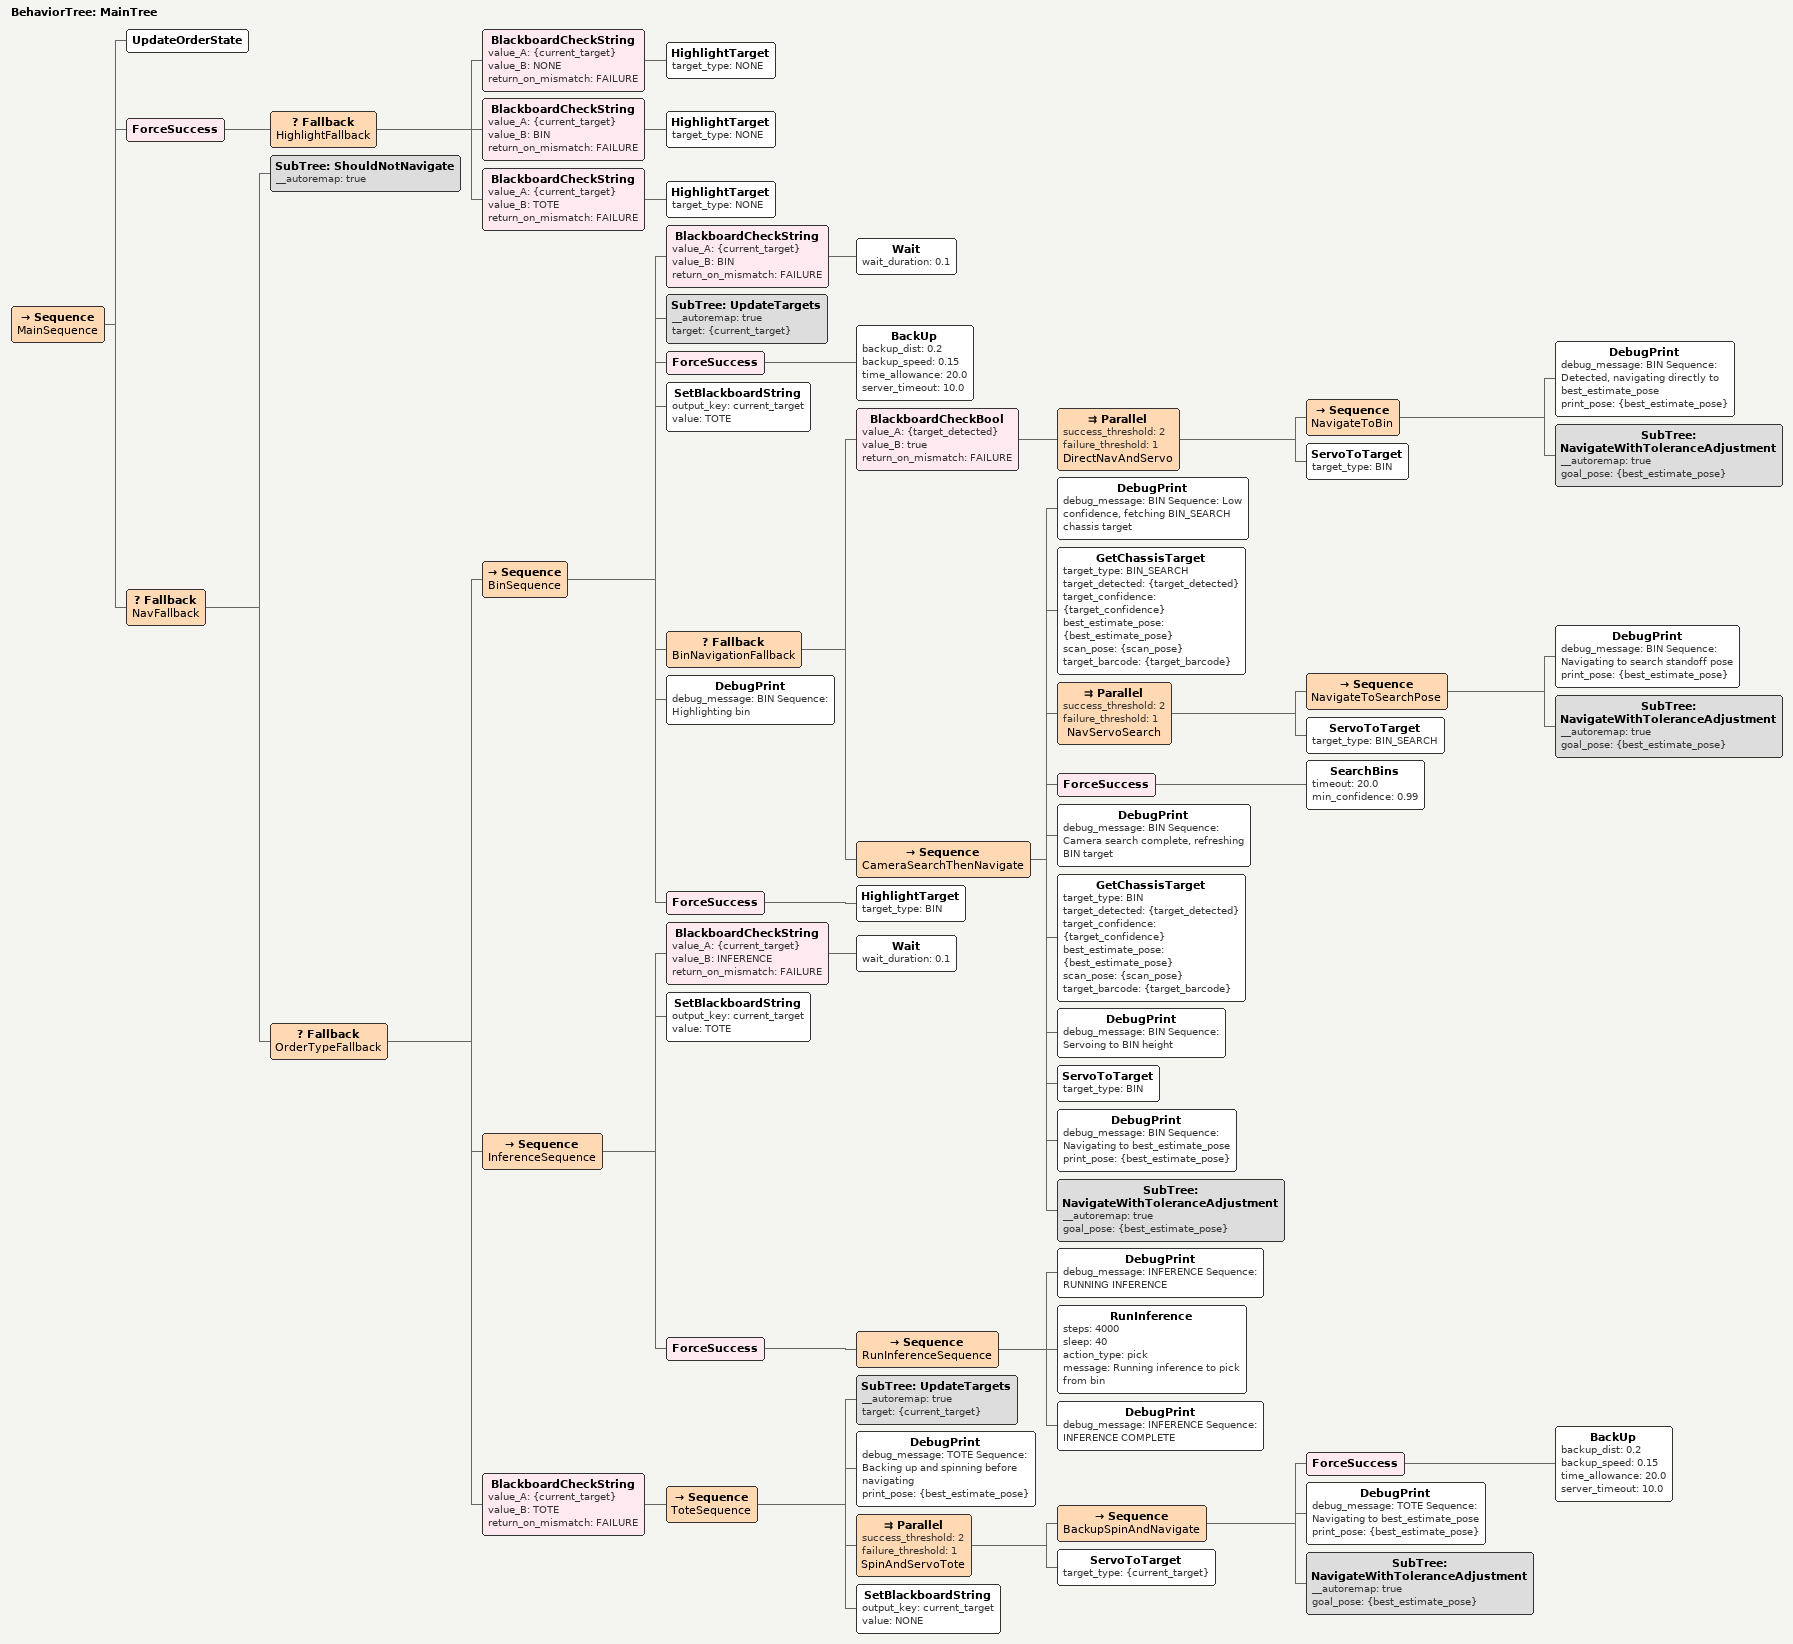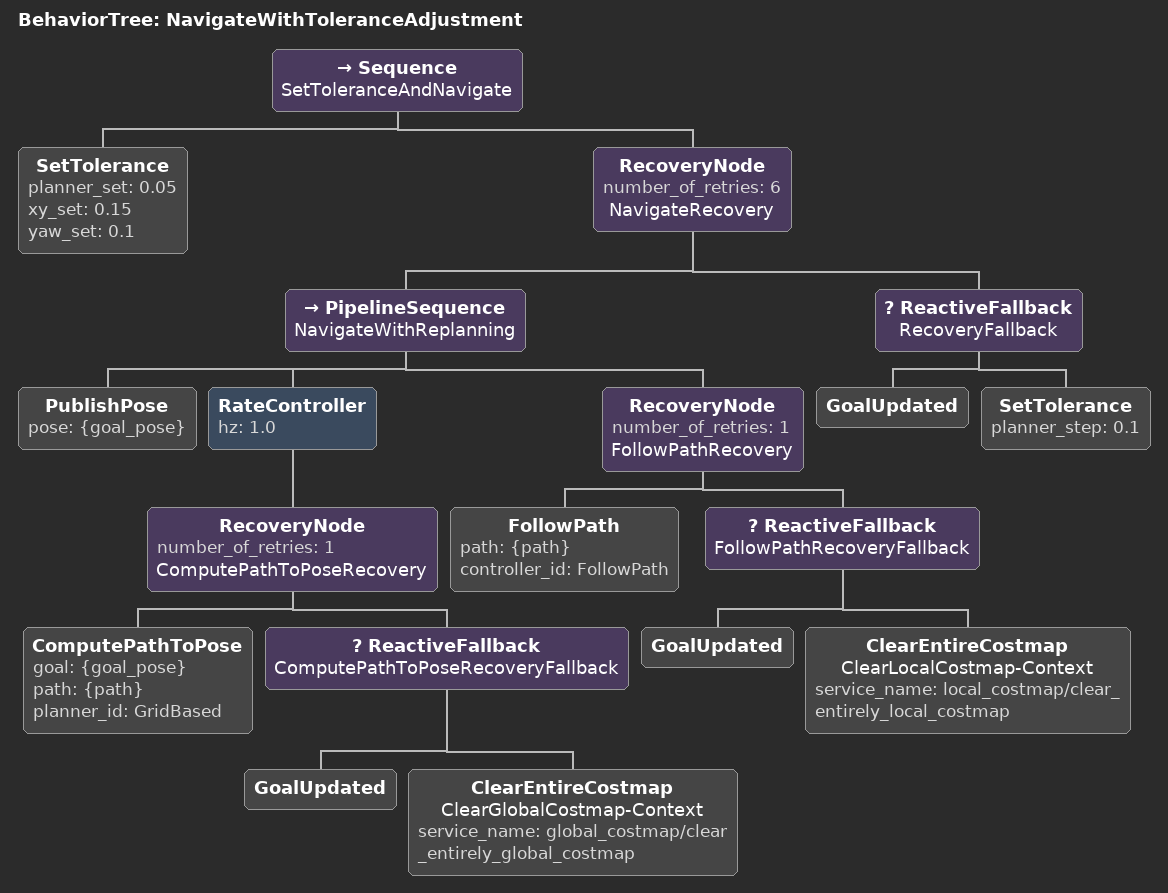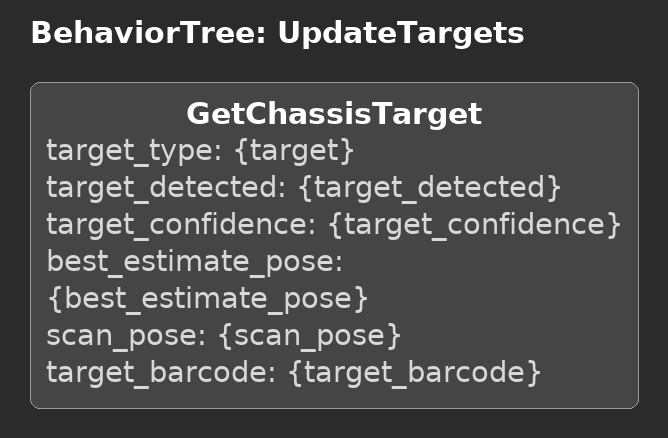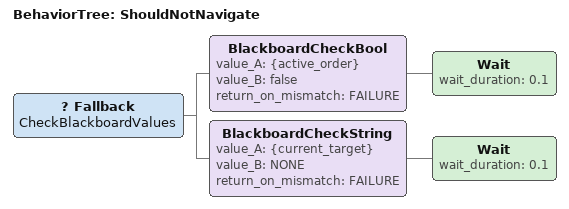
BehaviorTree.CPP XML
<?xml version="1.0" encoding="UTF-8"?>

<root BTCPP_format="4" main_tree_to_execute="MainTree">

  <BehaviorTree ID="MainTree">

    <Sequence name="MainSequence">
      <!-- Blackboard variables -->
      <!-- active_order: bool (set by UpdateOrderState) -->
      <!-- current target: string 'BIN', 'TOTE', 'NONE' (set by BT) -->

      <!-- Update order variables -->
      <UpdateOrderState/>

      <!-- Cancel any active highlight from the previous tick -->
      <ForceSuccess>
        <Fallback name="HighlightFallback">
          <BlackboardCheckString value_A="{current_target}" value_B="NONE" return_on_mismatch="FAILURE">
            <HighlightTarget target_type="NONE"/>
          </BlackboardCheckString>
          <BlackboardCheckString value_A="{current_target}" value_B="BIN" return_on_mismatch="FAILURE">
            <HighlightTarget target_type="NONE"/>
          </BlackboardCheckString>
          <BlackboardCheckString value_A="{current_target}" value_B="TOTE" return_on_mismatch="FAILURE">
            <HighlightTarget target_type="NONE"/>
          </BlackboardCheckString>
        </Fallback>
      </ForceSuccess>

      <!-- Fallback to verify nav should be executed -->
      <Fallback name="NavFallback">

        <!-- Check if we should NOT navigate -->
        <SubTree ID="ShouldNotNavigate" __autoremap="true"/>

        <!-- ===== Decide which order to do: BIN or TOTE ===== -->
        <Fallback name="OrderTypeFallback">

          <!-- ===== BIN order sequence with image-based scanning ===== -->
          <Sequence name="BinSequence">

            <BlackboardCheckString value_A="{current_target}" value_B="BIN" return_on_mismatch="FAILURE">
              <Wait wait_duration="0.1"/>
            </BlackboardCheckString>

            <!-- Get BIN target (sets scan_pose, best_estimate_pose, target_detected, etc.) -->
            <SubTree ID="UpdateTargets" __autoremap="true" target="{current_target}"/>

            <!-- BackUp first -->
            <ForceSuccess>
              <BackUp backup_dist="0.2" backup_speed="0.15" time_allowance="20.0" server_timeout="10.0"/>
            </ForceSuccess>

            <!-- Mark next target as TOTE early so the TOTE sequence can begin on the next tick -->
            <SetBlackboardString output_key="current_target" value="TOTE"/>

            <!-- Branch: confidence high enough vs low (camera search needed) -->
            <Fallback name="BinNavigationFallback">

              <!-- Path 1: Detected - navigate directly to best_estimate + servo in parallel -->
              <BlackboardCheckBool value_A="{target_detected}" value_B="true" return_on_mismatch="FAILURE">
                <Parallel success_threshold="2" failure_threshold="1" name="DirectNavAndServo">
                  <Sequence name="NavigateToBin">
                    <DebugPrint debug_message="BIN Sequence: Detected, navigating directly to best_estimate_pose" print_pose="{best_estimate_pose}"/>
                    <SubTree ID="NavigateWithToleranceAdjustment" __autoremap="true" goal_pose="{best_estimate_pose}"/>
                  </Sequence>
                  <ServoToTarget target_type="BIN"/>
                </Parallel>
              </BlackboardCheckBool>

              <Sequence name="CameraSearchThenNavigate">
                <DebugPrint debug_message="BIN Sequence: Low confidence, fetching BIN_SEARCH chassis target"/>
                <GetChassisTarget
                    target_type="BIN_SEARCH"
                    target_detected="{target_detected}"
                    target_confidence="{target_confidence}"
                    best_estimate_pose="{best_estimate_pose}"
                    scan_pose="{scan_pose}"
                    target_barcode="{target_barcode}"/>

                <Parallel success_threshold="2" failure_threshold="1" name="NavServoSearch">
                  <Sequence name="NavigateToSearchPose">
                    <DebugPrint debug_message="BIN Sequence: Navigating to search standoff pose" print_pose="{best_estimate_pose}"/>
                    <SubTree ID="NavigateWithToleranceAdjustment" __autoremap="true" goal_pose="{best_estimate_pose}"/>
                  </Sequence>
                  <ServoToTarget target_type="BIN_SEARCH"/>
                </Parallel>

                <ForceSuccess>
                  <SearchBins timeout="20.0" min_confidence="0.99"/>
                </ForceSuccess>

                <DebugPrint debug_message="BIN Sequence: Camera search complete, refreshing BIN target"/>
                <!-- Same direct-call pattern for the post-search BIN refresh. -->
                <GetChassisTarget
                    target_type="BIN"
                    target_detected="{target_detected}"
                    target_confidence="{target_confidence}"
                    best_estimate_pose="{best_estimate_pose}"
                    scan_pose="{scan_pose}"
                    target_barcode="{target_barcode}"/>

                <DebugPrint debug_message="BIN Sequence: Servoing to BIN height"/>
                <ServoToTarget target_type="BIN"/>

                <DebugPrint debug_message="BIN Sequence: Navigating to best_estimate_pose" print_pose="{best_estimate_pose}"/>
                <SubTree ID="NavigateWithToleranceAdjustment" __autoremap="true" goal_pose="{best_estimate_pose}"/>
              </Sequence>

            </Fallback>

            <!-- Highlight the bin (and dim its neighbors) on the camera display -->
            <DebugPrint debug_message="BIN Sequence: Highlighting bin"/>
            <ForceSuccess>
              <HighlightTarget target_type="BIN"/>
            </ForceSuccess>

          </Sequence>

          <!-- Start of InferenceSequence -->
          <Sequence name="InferenceSequence">

            <BlackboardCheckString value_A="{current_target}" value_B="INFERENCE" return_on_mismatch="FAILURE">
              <Wait wait_duration="0.1"/>
            </BlackboardCheckString>

            <!-- Mark next target as TOTE early so the TOTE sequence can begin on the next tick -->
            <SetBlackboardString output_key="current_target" value="TOTE"/>

            <!-- Run inference to pick from bin-->
            <ForceSuccess>
              <Sequence name="RunInferenceSequence">
                <DebugPrint debug_message="INFERENCE Sequence: RUNNING INFERENCE"/>
                <RunInference steps="4000" sleep="40" action_type="pick" message="Running inference to pick from bin"/>
                <DebugPrint debug_message="INFERENCE Sequence: INFERENCE COMPLETE"/>
              </Sequence>
            </ForceSuccess>

          </Sequence>
          <!-- End of InferenceSequence -->

          <!-- Start of ToteSequence -->
          <BlackboardCheckString value_A="{current_target}" value_B="TOTE" return_on_mismatch="FAILURE">

            <!-- ===== TOTE order sequence (same as direct_nav_no_center) ===== -->
            <Sequence name="ToteSequence">

              <!-- Get TOTE target -->
              <SubTree ID="UpdateTargets" __autoremap="true" target="{current_target}"/>
              <DebugPrint debug_message="TOTE Sequence: Backing up and spinning before navigating" print_pose="{best_estimate_pose}"/>

              <!-- Backup, Navigate to TOTE, AND servo arms/torso in parallel -->
              <Parallel success_threshold="2" failure_threshold="1" name="SpinAndServoTote">

                <Sequence name="BackupSpinAndNavigate">
                  <ForceSuccess>
                    <BackUp backup_dist="0.2" backup_speed="0.15" time_allowance="20.0" server_timeout="10.0"/>
                  </ForceSuccess>
                  <DebugPrint debug_message="TOTE Sequence: Navigating to best_estimate_pose" print_pose="{best_estimate_pose}"/>
                  <SubTree ID="NavigateWithToleranceAdjustment" __autoremap="true" goal_pose="{best_estimate_pose}"/>
                </Sequence>

                <ServoToTarget target_type="{current_target}"/>

              </Parallel>

              <!-- Mark current target as NONE -->
              <SetBlackboardString output_key="current_target" value="NONE"/>

            </Sequence>
          </BlackboardCheckString>
        <!-- End of bin vs tote fallback-->
        </Fallback>

      <!-- End of order fallback -->
      </Fallback>

    <!-- End of Main Sequence -->
    </Sequence>
  </BehaviorTree>

  <!-- ======= SUBTREE DEFINITIONS ======== -->

  <BehaviorTree ID="NavigateWithToleranceAdjustment">

    <Sequence name="SetToleranceAndNavigate">

      <!-- Set initial tolerances -->
      <SetTolerance planner_set="0.05" xy_set="0.15" yaw_set="0.1"/>

      <!-- Navigate with recoveries -->
      <RecoveryNode number_of_retries="6" name="NavigateRecovery">

        <PipelineSequence name="NavigateWithReplanning">

          <PublishPose pose="{goal_pose}"/>

          <RateController hz="1.0">
            <RecoveryNode number_of_retries="1" name="ComputePathToPoseRecovery">
              <ComputePathToPose goal="{goal_pose}" path="{path}" planner_id="GridBased"/>
              <ReactiveFallback name="ComputePathToPoseRecoveryFallback">
                <GoalUpdated/>
                <ClearEntireCostmap name="ClearGlobalCostmap-Context"
                                    service_name="global_costmap/clear_entirely_global_costmap"/>
              </ReactiveFallback>
            </RecoveryNode>
          </RateController>

          <RecoveryNode number_of_retries="1" name="FollowPathRecovery">
            <FollowPath path="{path}" controller_id="FollowPath"/>
            <ReactiveFallback name="FollowPathRecoveryFallback">
              <GoalUpdated/>
              <ClearEntireCostmap name="ClearLocalCostmap-Context"
                                  service_name="local_costmap/clear_entirely_local_costmap"/>
            </ReactiveFallback>
          </RecoveryNode>

        </PipelineSequence>

        <ReactiveFallback name="RecoveryFallback">
          <GoalUpdated/>
          <SetTolerance planner_step="0.1"/>
        </ReactiveFallback>

      </RecoveryNode>
    </Sequence>
  </BehaviorTree>

  <BehaviorTree ID="UpdateTargets">
    <GetChassisTarget
        target_type="{target}"
        target_detected="{target_detected}"
        target_confidence="{target_confidence}"
        best_estimate_pose="{best_estimate_pose}"
        scan_pose="{scan_pose}"
        target_barcode="{target_barcode}"/>
  </BehaviorTree>

  <!-- Subtree that returns failure if there is an order and bin/tote to
  nav to for the initial fallback -->
  <BehaviorTree ID="ShouldNotNavigate">
    <Fallback name="CheckBlackboardValues">
      <BlackboardCheckBool
          value_A="{active_order}"
          value_B="false"
          return_on_mismatch="FAILURE">
        <!-- Child that always succeeds if we pass the check -->
        <Wait wait_duration="0.1"/>
      </BlackboardCheckBool>

      <BlackboardCheckString
          value_A="{current_target}"
          value_B="NONE"
          return_on_mismatch="FAILURE">
        <Wait wait_duration="0.1"/>
      </BlackboardCheckString>
    </Fallback>
  </BehaviorTree>

  <!-- TreeNodesModel is only for Groot / documentation -->

</root>
